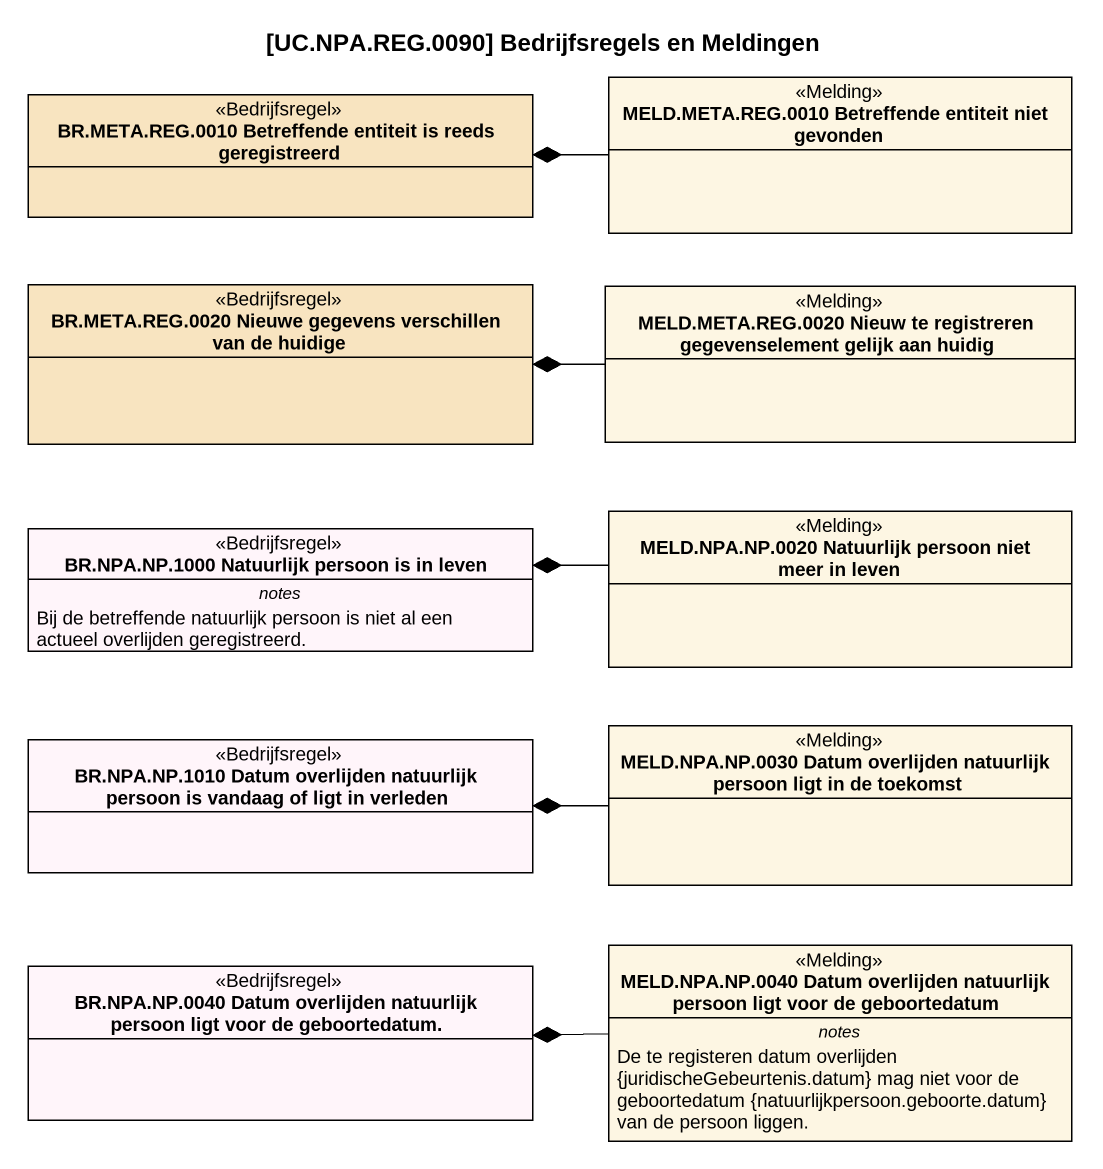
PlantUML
@startuml
title [UC.NPA.REG.0090] Bedrijfsregels en Meldingen
hide circle
hide empty members
class "BR.META.REG.0010 Betreffende entiteit is reeds geregistreerd" as BR_META_REG_0010 <<Bedrijfsregel>> #F8E4C0
class "MELD.META.REG.0010 Betreffende entiteit niet gevonden" as MELD_META_REG_0010 <<Melding>>
class "BR.META.REG.0020 Nieuwe gegevens verschillen van de huidige" as BR_META_REG_0020_Nieuwe <<Bedrijfsregel>> #F8E4C0
class "MELD.META.REG.0020 Nieuw te registreren gegevenselement gelijk aan huidig" as MELD_META_REG_0020_Nieuw_te <<Melding>>
class "BR.NPA.NP.1000 Natuurlijk persoon is in leven" as BR_NPA_NP_1000_Natuurlijk <<Bedrijfsregel>> #FFF5FA {
  -- notes --
  Bij de betreffende natuurlijk persoon is niet al een actueel overlijden geregistreerd.
}
class "MELD.NPA.NP.0020 Natuurlijk persoon niet meer in leven" as MELD_NPA_NP_0020_Natuurlijk <<Melding>>
class "BR.NPA.NP.1010 Datum overlijden natuurlijk persoon is vandaag of ligt in verleden" as BR_NPA_NP_1010_Datum <<Bedrijfsregel>> #FFF5FA
class "MELD.NPA.NP.0030 Datum overlijden natuurlijk persoon ligt in de toekomst" as MELD_NPA_NP_0030_Datum <<Melding>>
class "BR.NPA.NP.0040 Datum overlijden natuurlijk persoon ligt voor de geboortedatum." as BR_NPA_NP_0040_Datum <<Bedrijfsregel>> #FFF5FA
class "MELD.NPA.NP.0040 Datum overlijden natuurlijk persoon ligt voor de geboortedatum" as MELD_NPA_NP_0040_Datum <<Melding>> {
  -- notes --
  De te registeren datum overlijden {juridischeGebeurtenis.datum} mag niet voor de geboortedatum {natuurlijkpersoon.geboorte.datum} van de persoon liggen.
}
MELD_META_REG_0010 -left-* BR_META_REG_0010
MELD_META_REG_0020_Nieuw_te -left-* BR_META_REG_0020_Nieuwe
MELD_NPA_NP_0020_Natuurlijk -left-* BR_NPA_NP_1000_Natuurlijk
MELD_NPA_NP_0030_Datum -left-* BR_NPA_NP_1010_Datum
MELD_NPA_NP_0040_Datum -left-* BR_NPA_NP_0040_Datum
@enduml
